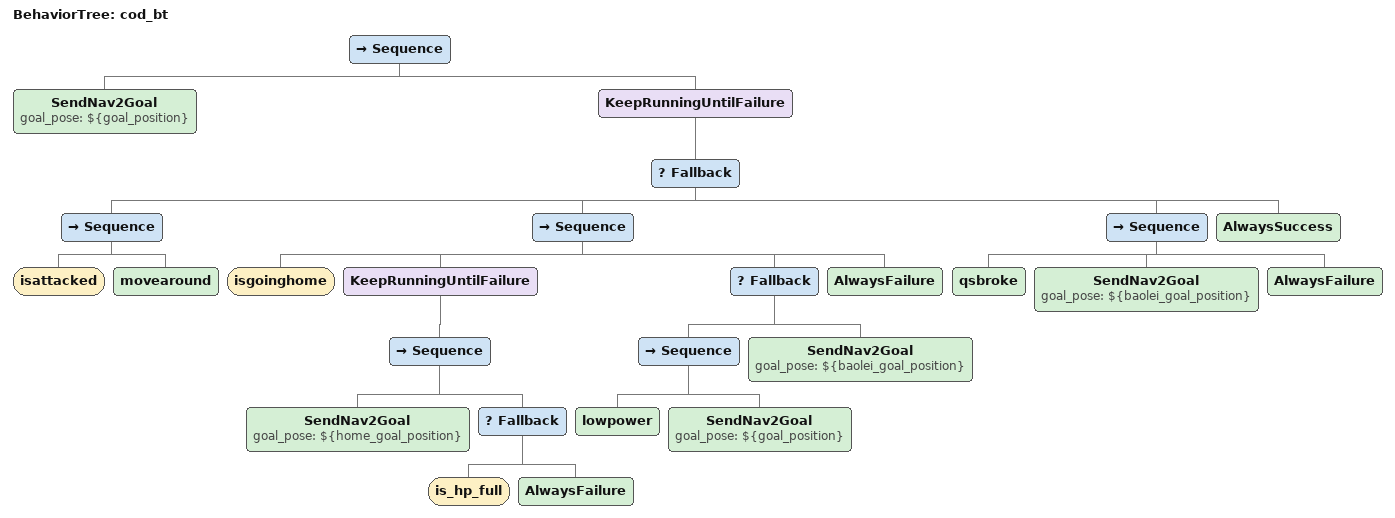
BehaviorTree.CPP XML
<?xml version="1.0" encoding="UTF-8"?>
<root BTCPP_format="4"
      main_tree_to_execute="cod_bt">
  <BehaviorTree ID="cod_bt">
    <Sequence>
      <SendNav2Goal goal_pose="${goal_position}"/>
      <KeepRunningUntilFailure>
        <Fallback>
          <Sequence>
            <isattacked/>
            <movearound/>
          </Sequence>
          <Sequence>
            <isgoinghome/>
            <KeepRunningUntilFailure>
              <Sequence>
                <SendNav2Goal goal_pose="${home_goal_position}"/>
                <Fallback>
                  <is_hp_full/>
                  <AlwaysFailure/>
                </Fallback>
              </Sequence>
            </KeepRunningUntilFailure>
            <Fallback>
              <Sequence>
                <lowpower/>
                <SendNav2Goal goal_pose="${goal_position}"/>
              </Sequence>
              <SendNav2Goal goal_pose="${baolei_goal_position}"/>
            </Fallback>
            <AlwaysFailure/>
          </Sequence>
          <Sequence>
            <qsbroke/>
            <SendNav2Goal goal_pose="${baolei_goal_position}"/>
            <AlwaysFailure/>
          </Sequence>
          <AlwaysSuccess/>
        </Fallback>
      </KeepRunningUntilFailure>
    </Sequence>
  </BehaviorTree>

</root>
